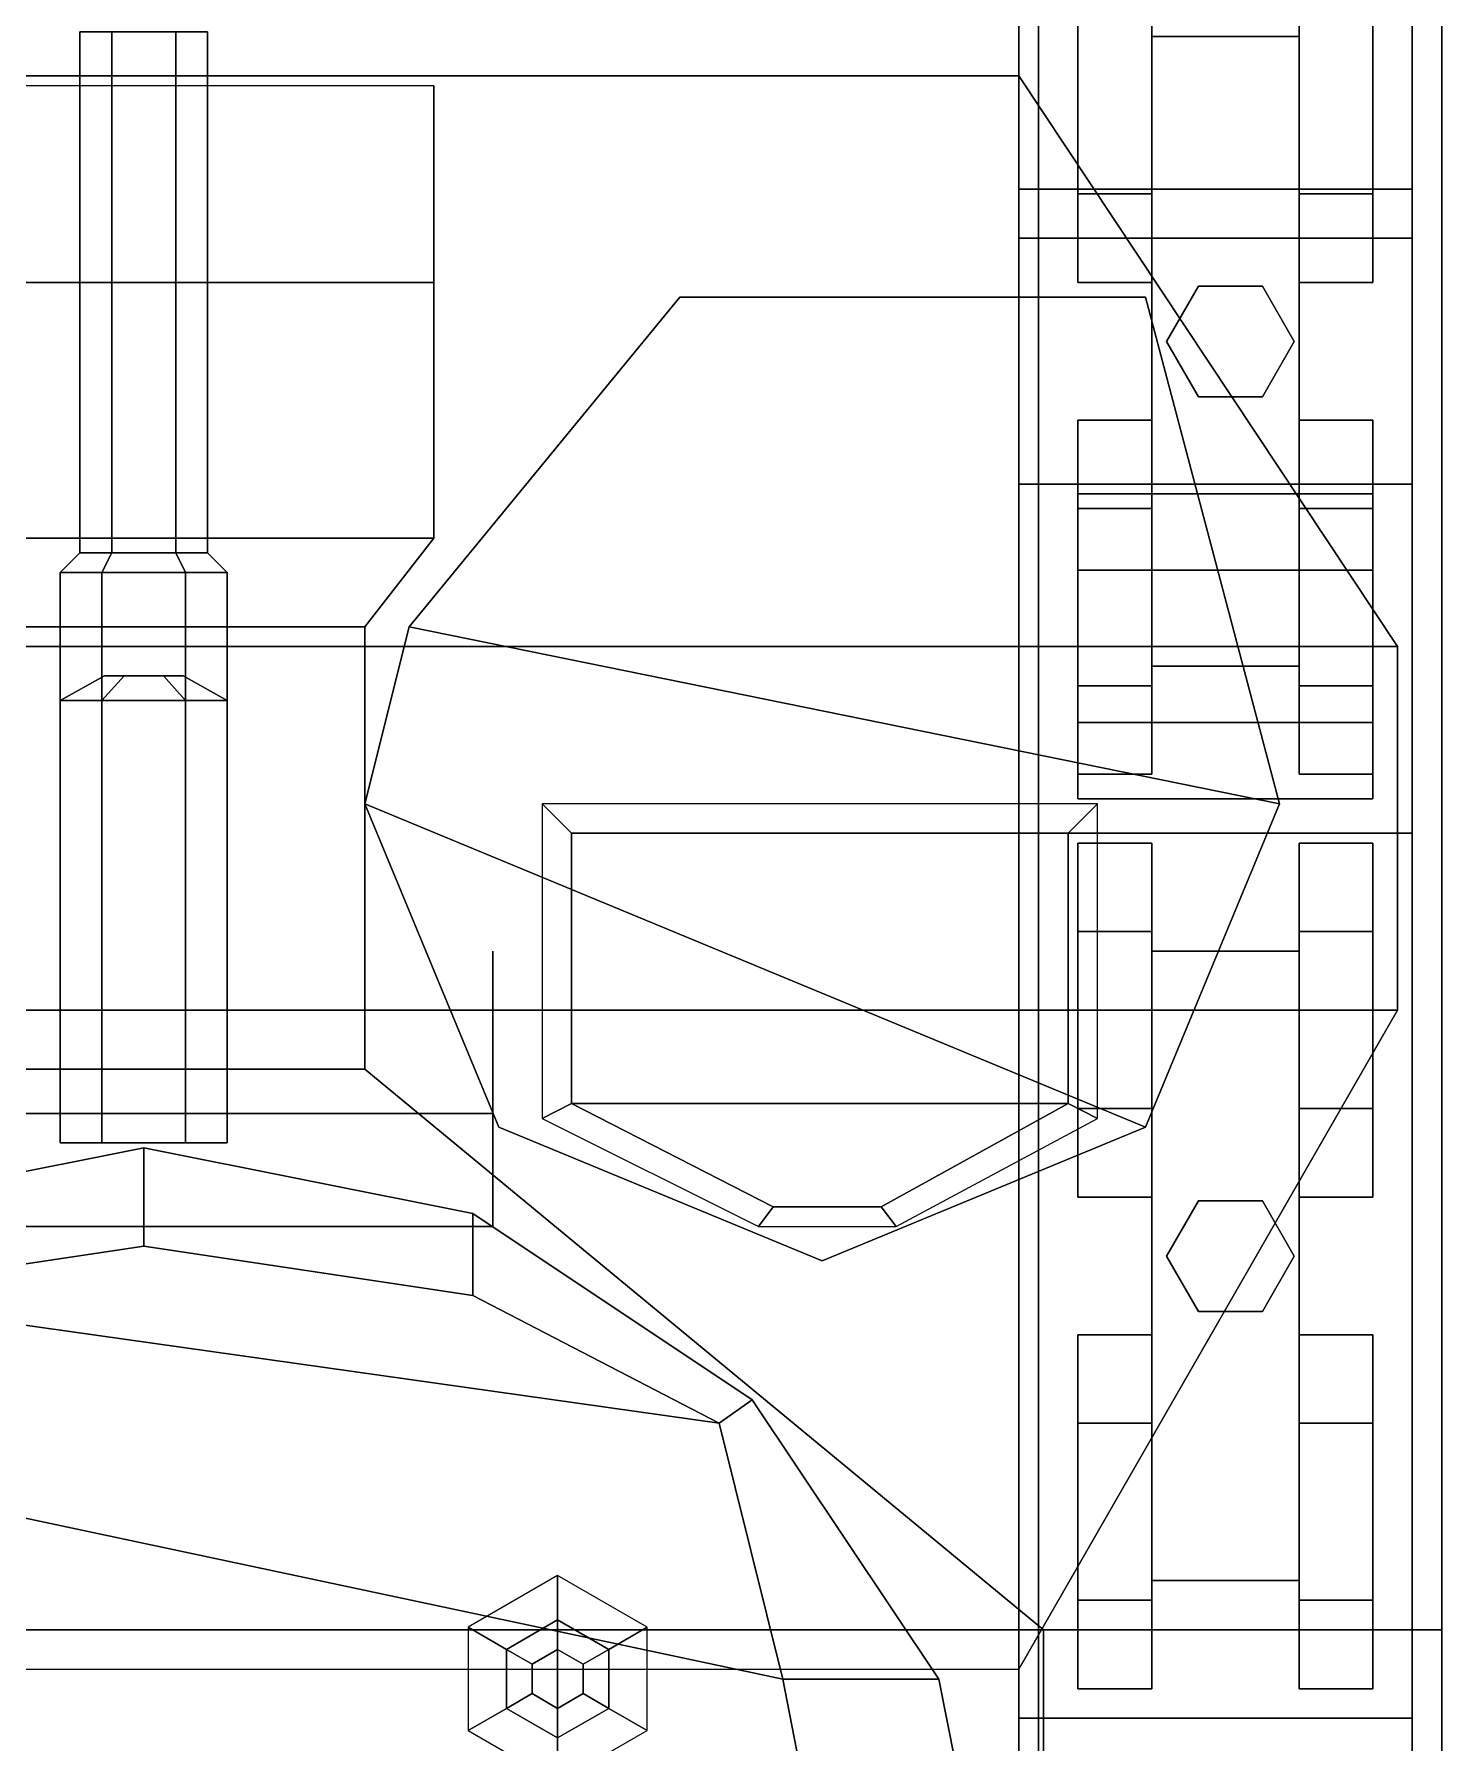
# Model space of a CAD drawing. Extents: x -1.32 to 1.32, y -3.69 to 3.69.
# Drawn here: x -0.111 to 1.32, y 0.95 to 2.687 of the extents above; entities that cross this region are included whole.
import ezdxf

# ---------------------------------------------------------------- set-up
doc = ezdxf.new("R2010")
doc.units = 0
doc.layers.get('0').update_dxf_attribs({"linetype": 'CONTINUOUS'})
for name, color, linetype in [('GUN', 1, 'CONTINUOUS'), ('MG_TURRET', 2, 'CONTINUOUS'), ('MUDGUARD', 3, 'CONTINUOUS'), ('SIDESHIELD', 4, 'CONTINUOUS'), ('SLEEVE', 1, 'CONTINUOUS'), ('SUSPENSION', 5, 'CONTINUOUS'), ('TRACKS', 5, 'CONTINUOUS'), ('TURRET', 2, 'CONTINUOUS'), ('WHEEL', 2, 'CONTINUOUS')]:
    doc.layers.add(name, color=color, linetype=linetype)

msp = doc.modelspace()

# ---------------------------------------------------------------- linework, layer by layer
for points in [[(-0.89, 3.365, 1.1), (-0.89, 2.645, 1.485), (0.89, 2.645, 1.485), (0.89, 3.365, 1.1)], [(0.89, 2.645, 1.485), (0.89, 2.645, 0.55), (0.89, 3.095, 0.55), (0.89, 3.365, 1.1)], [(0.89, 3.095, 0.55), (0.89, -2.845, 0.55), (-0.89, -2.845, 0.55), (-0.89, 3.095, 0.55)], [(-1.275, 2.065, 1.485), (1.275, 2.065, 1.485), (0.89, 2.645, 1.485), (-0.89, 2.645, 1.485)], [(0.89, 2.645, 1.485), (1.275, 2.065, 1.485), (1.275, 2.065, 1.4), (0.89, 2.645, 1.4)], [(1.275, 2.065, 1.4), (1.275, 1.695, 1.4), (0.89, 1.025, 1.4), (0.89, 2.645, 1.4)], [(0.89, 1.025, 1.4), (0.89, 1.025, 0.55), (0.89, 2.645, 0.55), (0.89, 2.645, 1.4)], [(-0.295, 2.435, 1.86), (0.295, 2.435, 1.86), (0.295, 2.635, 1.485), (-0.295, 2.635, 1.485)], [(0.295, 2.435, 1.86), (0.295, 2.175, 1.86), (0.295, 2.175, 1.485), (0.295, 2.635, 1.485)], [(-0.295, 2.175, 1.86), (0.295, 2.175, 1.86), (0.295, 2.435, 1.86), (-0.295, 2.435, 1.86)], [(-0.225, 2.085, 1.86), (0.225, 2.085, 1.86), (0.295, 2.175, 1.86), (-0.295, 2.175, 1.86)], [(0.295, 2.175, 1.86), (0.225, 2.085, 1.86), (0.225, 2.085, 1.485), (0.295, 2.175, 1.485)], [(-0.225, 1.635, 1.86), (0.225, 1.635, 1.86), (0.225, 2.085, 1.86), (-0.225, 2.085, 1.86)], [(0.225, 2.085, 1.86), (0.225, 1.635, 1.86), (0.225, 1.635, 1.485), (0.225, 2.085, 1.485)], [(-1.275, 1.695, 1.485), (1.275, 1.695, 1.485), (1.275, 2.065, 1.485), (-1.275, 2.065, 1.485)], [(1.275, 2.065, 1.485), (1.275, 1.695, 1.485), (1.275, 1.695, 1.4), (1.275, 2.065, 1.4)], [(-0.89, 1.025, 1.485), (0.89, 1.025, 1.485), (1.275, 1.695, 1.485), (-1.275, 1.695, 1.485)], [(1.275, 1.695, 1.485), (0.89, 1.025, 1.485), (0.89, 1.025, 1.4), (1.275, 1.695, 1.4)], [(-0.925, 1.065, 1.86), (0.915, 1.065, 1.86), (0.225, 1.635, 1.86), (-0.225, 1.635, 1.86)], [(0.225, 1.635, 1.86), (0.915, 1.065, 1.86), (0.915, 1.065, 1.485), (0.225, 1.635, 1.485)], [(-0.925, 0.695, 1.86), (0.915, 0.695, 1.86), (0.915, 1.065, 1.86), (-0.925, 1.065, 1.86)], [(0.915, 1.065, 1.86), (0.915, 0.695, 1.86), (0.915, 0.695, 1.41), (0.915, 1.065, 1.43)], [(0.89, -2.845, 1.25), (0.89, -2.845, 0.55), (0.89, 1.025, 0.55), (0.89, 1.025, 1.43)]]:
    msp.add_3dface(points)
at = {"layer": 'GUN'}
for points in [[(-0.0325, 2.16, 2.0987), (-0.065, 2.16, 2.155), (-0.065, 2.69, 2.155), (-0.0325, 2.69, 2.0987)], [(-0.065, 2.16, 2.155), (-0.0325, 2.16, 2.2113), (-0.0325, 2.69, 2.2113), (-0.065, 2.69, 2.155)], [(0.0325, 2.16, 2.0987), (-0.0325, 2.16, 2.0987), (-0.0325, 2.69, 2.0987), (0.0325, 2.69, 2.0987)], [(-0.0325, 2.16, 2.2113), (0.0325, 2.16, 2.2113), (0.0325, 2.69, 2.2113), (-0.0325, 2.69, 2.2113)], [(0.065, 2.16, 2.155), (0.0325, 2.16, 2.0987), (0.0325, 2.69, 2.0987), (0.065, 2.69, 2.155)], [(0.0325, 2.16, 2.2113), (0.065, 2.16, 2.155), (0.065, 2.69, 2.155), (0.0325, 2.69, 2.2113)], [(-0.0325, 2.16, 2.2113), (-0.065, 2.16, 2.155), (-0.085, 2.14, 2.155), (-0.0425, 2.14, 2.2286)], [(-0.065, 2.16, 2.155), (-0.0325, 2.16, 2.0987), (-0.0425, 2.14, 2.0814), (-0.085, 2.14, 2.155)], [(0.0325, 2.16, 2.2113), (-0.0325, 2.16, 2.2113), (-0.0425, 2.14, 2.2286), (0.0425, 2.14, 2.2286)], [(-0.0325, 2.16, 2.0987), (0.0325, 2.16, 2.0987), (0.0425, 2.14, 2.0814), (-0.0425, 2.14, 2.0814)], [(0.065, 2.16, 2.155), (0.0325, 2.16, 2.2113), (0.0425, 2.14, 2.2286), (0.085, 2.14, 2.155)], [(0.0325, 2.16, 2.0987), (0.065, 2.16, 2.155), (0.085, 2.14, 2.155), (0.0425, 2.14, 2.0814)], [(-0.0425, 1.56, 2.0814), (-0.085, 1.56, 2.155), (-0.085, 2.14, 2.155), (-0.0425, 2.14, 2.0814)], [(-0.085, 1.56, 2.155), (-0.0425, 1.56, 2.2286), (-0.0425, 2.14, 2.2286), (-0.085, 2.14, 2.155)], [(0.0425, 1.56, 2.0814), (-0.0425, 1.56, 2.0814), (-0.0425, 2.14, 2.0814), (0.0425, 2.14, 2.0814)], [(-0.0425, 1.56, 2.2286), (0.0425, 1.56, 2.2286), (0.0425, 2.14, 2.2286), (-0.0425, 2.14, 2.2286)], [(0.085, 1.56, 2.155), (0.0425, 1.56, 2.0814), (0.0425, 2.14, 2.0814), (0.085, 2.14, 2.155)], [(0.0425, 1.56, 2.2286), (0.085, 1.56, 2.155), (0.085, 2.14, 2.155), (0.0425, 2.14, 2.2286)]]:
    msp.add_3dface(points, dxfattribs=at)
at = {"layer": 'MG_TURRET'}
for points in [[(0.545, 2.42, 1.895), (0.27, 2.085, 1.935), (1.155, 1.905, 1.96), (1.0188, 2.42, 1.895)], [(0.545, 2.42, 1.485), (0.27, 2.085, 1.485), (0.27, 2.085, 1.935), (0.545, 2.42, 1.895)], [(1.0188, 2.42, 1.485), (0.545, 2.42, 1.485), (0.545, 2.42, 1.895), (1.0188, 2.42, 1.895)], [(1.155, 1.905, 1.485), (1.0188, 2.42, 1.485), (1.0188, 2.42, 1.895), (1.155, 1.905, 1.96)], [(0.27, 2.085, 1.935), (0.225, 1.905, 1.96), (1.0188, 1.5762, 1.96), (1.155, 1.905, 1.96)], [(0.27, 2.085, 1.485), (0.225, 1.905, 1.485), (0.225, 1.905, 1.96), (0.27, 2.085, 1.935)], [(0.225, 1.905, 1.96), (0.3612, 1.5762, 1.96), (0.69, 1.44, 1.96), (1.0188, 1.5762, 1.96)], [(0.225, 1.905, 1.485), (0.3612, 1.5762, 1.485), (0.3612, 1.5762, 1.96), (0.225, 1.905, 1.96)], [(0.97, 1.905, 1.96), (0.405, 1.905, 1.96), (0.435, 1.875, 2.01), (0.94, 1.875, 2.01)], [(0.405, 1.905, 1.96), (0.405, 1.585, 1.96), (0.435, 1.6, 2.01), (0.435, 1.875, 2.01)], [(0.94, 1.875, 2.01), (0.94, 1.6, 2.01), (0.97, 1.585, 1.96), (0.97, 1.905, 1.96)], [(1.0188, 1.5762, 1.485), (1.155, 1.905, 1.485), (1.155, 1.905, 1.96), (1.0188, 1.5762, 1.96)], [(0.435, 1.875, 2.01), (0.435, 1.6, 2.01), (0.94, 1.6, 2.01), (0.94, 1.875, 2.01)], [(0.405, 1.585, 1.96), (0.625, 1.475, 1.96), (0.64, 1.495, 2.01), (0.435, 1.6, 2.01)], [(0.435, 1.6, 2.01), (0.64, 1.495, 2.01), (0.75, 1.495, 2.01), (0.94, 1.6, 2.01)], [(0.94, 1.6, 2.01), (0.75, 1.495, 2.01), (0.765, 1.475, 1.96), (0.97, 1.585, 1.96)], [(0.3612, 1.5762, 1.485), (0.69, 1.44, 1.485), (0.69, 1.44, 1.96), (0.3612, 1.5762, 1.96)], [(0.69, 1.44, 1.485), (1.0188, 1.5762, 1.485), (1.0188, 1.5762, 1.96), (0.69, 1.44, 1.96)], [(0.75, 1.495, 2.01), (0.64, 1.495, 2.01), (0.625, 1.475, 1.96), (0.765, 1.475, 1.96)]]:
    msp.add_3dface(points, dxfattribs=at)
at = {"layer": 'MUDGUARD'}
for points in [[(0.89, 3.42, 1.43), (1.32, 3.42, 1.43), (1.32, 1.065, 1.43), (0.89, 1.065, 1.43)], [(1.32, 3.42, 1.43), (0.89, 3.42, 1.43), (0.89, 1.065, 1.43), (1.32, 1.065, 1.43)], [(0.89, 1.065, 1.43), (1.32, 1.065, 1.43), (1.32, -2.845, 1.25), (0.89, -2.845, 1.25)], [(1.32, 1.065, 1.43), (0.89, 1.065, 1.43), (0.89, -2.845, 1.25), (1.32, -2.845, 1.25)]]:
    msp.add_3dface(points, dxfattribs=at)
at = {"layer": 'SIDESHIELD'}
for points in [[(1.29, 2.5, 0.31), (1.29, 2.565, 0.38), (1.29, -2.51, 0.38), (1.29, -2.43, 0.31)], [(1.29, 2.565, 0.38), (1.29, 2.5, 0.31), (1.29, -2.43, 0.31), (1.29, -2.51, 0.38)], [(1.29, 2.565, 0.38), (1.29, 2.53, 0.56), (1.29, -2.465, 0.56), (1.29, -2.51, 0.38)], [(1.29, 2.53, 0.56), (1.29, 2.565, 0.38), (1.29, -2.51, 0.38), (1.29, -2.465, 0.56)], [(1.29, 2.48, 0.855), (1.29, 2.53, 0.56), (0.89, 2.53, 0.56), (0.89, 2.48, 0.855)], [(1.29, 2.53, 0.56), (1.29, -2.465, 0.56), (0.89, -2.465, 0.56), (0.89, 2.53, 0.56)], [(1.29, -2.395, 0.855), (1.29, -2.465, 0.56), (1.29, 2.53, 0.56), (1.29, 2.48, 0.855)], [(0.89, 2.48, 0.855), (0.89, -2.395, 0.855), (1.29, -2.395, 0.855), (1.29, 2.48, 0.855)], [(1.29, 2.48, 0.925), (1.29, 2.48, 0.855), (0.89, 2.48, 0.855), (0.89, 2.48, 1.11)], [(1.29, 2.23, 0.925), (1.29, 2.48, 0.925), (0.89, 2.48, 1.11), (0.89, 2.23, 1.11)], [(1.29, 2.23, 0.855), (1.29, 2.48, 0.855), (1.29, 2.48, 0.925), (1.29, 2.23, 0.925)], [(0.89, 2.23, 1.11), (0.89, 2.23, 0.855), (1.29, 2.23, 0.855), (1.29, 2.23, 0.925)], [(1.29, 0.975, 0.925), (1.29, 1.875, 0.925), (0.89, 1.875, 1.11), (0.89, 0.975, 1.1)], [(1.29, 1.875, 0.925), (1.29, 1.875, 0.855), (0.89, 1.875, 0.855), (0.89, 1.875, 1.11)], [(1.29, 0.975, 0.855), (1.29, 1.875, 0.855), (1.29, 1.875, 0.925), (1.29, 0.975, 0.925)], [(0.89, 0.975, 1.1), (0.89, 0.975, 0.855), (1.29, 0.975, 0.855), (1.29, 0.975, 0.925)]]:
    msp.add_3dface(points, dxfattribs=at)
at = {"layer": 'SLEEVE'}
for points in [[(-0.0425, 2.01, 2.2414), (-0.085, 2.01, 2.315), (-0.04, 2.035, 2.315), (-0.02, 2.035, 2.2804)], [(-0.085, 2.01, 2.315), (-0.0425, 2.01, 2.3886), (-0.02, 2.035, 2.3496), (-0.04, 2.035, 2.315)], [(0.0425, 2.01, 2.2414), (-0.0425, 2.01, 2.2414), (-0.02, 2.035, 2.2804), (0.02, 2.035, 2.2804)], [(-0.0425, 2.01, 2.3886), (0.0425, 2.01, 2.3886), (0.02, 2.035, 2.3496), (-0.02, 2.035, 2.3496)], [(-0.02, 2.035, 2.3496), (0.02, 2.035, 2.3496), (0.04, 2.035, 2.315), (-0.04, 2.035, 2.315)], [(-0.04, 2.035, 2.315), (0.04, 2.035, 2.315), (0.02, 2.035, 2.2804), (-0.02, 2.035, 2.2804)], [(0.085, 2.01, 2.315), (0.0425, 2.01, 2.2414), (0.02, 2.035, 2.2804), (0.04, 2.035, 2.315)], [(0.0425, 2.01, 2.3886), (0.085, 2.01, 2.315), (0.04, 2.035, 2.315), (0.02, 2.035, 2.3496)], [(-0.0425, 1.56, 2.2414), (-0.085, 1.56, 2.315), (-0.085, 2.01, 2.315), (-0.0425, 2.01, 2.2414)], [(-0.085, 1.56, 2.315), (-0.0425, 1.56, 2.3886), (-0.0425, 2.01, 2.3886), (-0.085, 2.01, 2.315)], [(0.0425, 1.56, 2.2414), (-0.0425, 1.56, 2.2414), (-0.0425, 2.01, 2.2414), (0.0425, 2.01, 2.2414)], [(-0.0425, 1.56, 2.3886), (0.0425, 1.56, 2.3886), (0.0425, 2.01, 2.3886), (-0.0425, 2.01, 2.3886)], [(0.085, 1.56, 2.315), (0.0425, 1.56, 2.2414), (0.0425, 2.01, 2.2414), (0.085, 2.01, 2.315)], [(0.0425, 1.56, 2.3886), (0.085, 1.56, 2.315), (0.085, 2.01, 2.315), (0.0425, 2.01, 2.3886)]]:
    msp.add_3dface(points, dxfattribs=at)
at = {"layer": 'SUSPENSION'}
for points in [[(1.175, 2.685, 0.24), (1.175, 2.685, 0.13), (1.025, 2.685, 0.13), (1.025, 2.685, 0.24)], [(1.025, 2.685, 0.13), (1.025, 2.045, 0.13), (1.025, 2.045, 0.24), (1.025, 2.685, 0.24)], [(1.175, 2.685, 0.13), (1.175, 2.045, 0.13), (1.025, 2.045, 0.13), (1.025, 2.685, 0.13)], [(1.025, 2.685, 0.24), (1.025, 2.045, 0.24), (1.175, 2.045, 0.24), (1.175, 2.685, 0.24)], [(1.175, 2.045, 0.24), (1.175, 2.045, 0.13), (1.175, 2.685, 0.13), (1.175, 2.685, 0.24)], [(1.0725, 2.4313, 0.24), (1.04, 2.375, 0.24), (1.04, 2.375, 0.56), (1.0725, 2.4313, 0.56)], [(1.1375, 2.4313, 0.24), (1.0725, 2.4313, 0.24), (1.0725, 2.4313, 0.56), (1.1375, 2.4313, 0.56)], [(1.17, 2.375, 0.24), (1.1375, 2.4313, 0.24), (1.1375, 2.4313, 0.56), (1.17, 2.375, 0.56)], [(1.04, 2.375, 0.24), (1.0725, 2.3187, 0.24), (1.0725, 2.3187, 0.56), (1.04, 2.375, 0.56)], [(1.1375, 2.3187, 0.24), (1.17, 2.375, 0.24), (1.17, 2.375, 0.56), (1.1375, 2.3187, 0.56)], [(1.0725, 2.3187, 0.24), (1.1375, 2.3187, 0.24), (1.1375, 2.3187, 0.56), (1.0725, 2.3187, 0.56)], [(1.025, 2.045, 0.24), (1.025, 2.045, 0.13), (1.175, 2.045, 0.13), (1.175, 2.045, 0.24)], [(1.025, 1.755, 0.24), (1.025, 1.115, 0.24), (1.175, 1.115, 0.24), (1.175, 1.755, 0.24)], [(1.175, 1.755, 0.13), (1.175, 1.115, 0.13), (1.025, 1.115, 0.13), (1.025, 1.755, 0.13)], [(1.025, 1.755, 0.13), (1.025, 1.115, 0.13), (1.025, 1.115, 0.24), (1.025, 1.755, 0.24)], [(1.175, 1.755, 0.24), (1.175, 1.755, 0.13), (1.025, 1.755, 0.13), (1.025, 1.755, 0.24)], [(1.175, 1.115, 0.24), (1.175, 1.115, 0.13), (1.175, 1.755, 0.13), (1.175, 1.755, 0.24)], [(1.0725, 1.5013, 0.24), (1.04, 1.445, 0.24), (1.04, 1.445, 0.56), (1.0725, 1.5013, 0.56)], [(1.1375, 1.5013, 0.24), (1.0725, 1.5013, 0.24), (1.0725, 1.5013, 0.56), (1.1375, 1.5013, 0.56)], [(1.17, 1.445, 0.24), (1.1375, 1.5013, 0.24), (1.1375, 1.5013, 0.56), (1.17, 1.445, 0.56)], [(1.04, 1.445, 0.24), (1.0725, 1.3887, 0.24), (1.0725, 1.3887, 0.56), (1.04, 1.445, 0.56)], [(1.1375, 1.3887, 0.24), (1.17, 1.445, 0.24), (1.17, 1.445, 0.56), (1.1375, 1.3887, 0.56)], [(1.0725, 1.3887, 0.24), (1.1375, 1.3887, 0.24), (1.1375, 1.3887, 0.56), (1.0725, 1.3887, 0.56)], [(1.025, 1.115, 0.24), (1.025, 1.115, 0.13), (1.175, 1.115, 0.13), (1.175, 1.115, 0.24)]]:
    msp.add_3dface(points, dxfattribs=at)
at = {"layer": 'TRACKS'}
for points in [[(0.91, 3.185, 1.34), (1.29, 3.185, 1.34), (1.29, -3.29, 1.185), (0.91, -3.29, 1.185)], [(1.29, 3.185, 1.34), (0.91, 3.185, 1.34), (0.91, -3.29, 1.185), (1.29, -3.29, 1.185)], [(1.29, -2.63), (0.91, -2.63), (0.91, 2.735), (1.29, 2.735)], [(0.91, -2.63), (1.29, -2.63), (1.29, 2.735), (0.91, 2.735)]]:
    msp.add_3dface(points, dxfattribs=at)
at = {"layer": 'TURRET'}
for points in [[(0.355, 1.59, 2.02), (0.355, 1.755, 2.02), (0.355, 1.755, 2.5), (0.355, 1.59, 2.5)], [(0.355, 1.755, 2.02), (0.355, 1.59, 2.02), (0.355, 1.59, 2.5), (0.355, 1.755, 2.5)], [(0.355, 1.59, 2.5), (0.355, 1.59, 2.02), (-0.355, 1.59, 2.02), (-0.355, 1.59, 2.5)], [(0.355, 1.59, 2.02), (0.355, 1.475, 2.02), (-0.355, 1.475, 2.02), (-0.355, 1.59, 2.02)], [(-0.355, 1.59, 2.5), (-0.355, 1.475, 2.5), (0.355, 1.475, 2.5), (0.355, 1.59, 2.5)], [(0.355, 1.475, 2.5), (0.355, 1.475, 2.02), (0.355, 1.59, 2.02), (0.355, 1.59, 2.5)], [(-0.3348, 1.4884, 2.525), (0, 1.555, 2.525), (0, 1.555, 1.86), (-0.3348, 1.4884, 1.86)], [(-0.3348, 1.405, 2.595), (0, 1.455, 2.595), (0, 1.555, 2.525), (-0.3348, 1.4884, 2.525)], [(0, 1.555, 2.525), (0.3348, 1.4884, 2.525), (0.3348, 1.4884, 1.86), (0, 1.555, 1.86)], [(0, 1.455, 2.595), (0.3348, 1.405, 2.595), (0.3348, 1.4884, 2.525), (0, 1.555, 2.525)], [(0.3348, 1.4884, 2.525), (0.6187, 1.2987, 2.525), (0.6187, 1.2987, 1.86), (0.3348, 1.4884, 1.86)], [(0.3348, 1.405, 2.595), (0.585, 1.275, 2.595), (0.6187, 1.2987, 2.525), (0.3348, 1.4884, 2.525)], [(0.3348, 1.405, 2.595), (0, 1.455, 2.595), (-0.3348, 1.405, 2.595), (0.585, 1.275, 2.595)], [(0.585, 1.275, 2.595), (-0.3348, 1.405, 2.595), (-0.575, 1.275, 2.595), (0.65, 1.0148, 2.595)], [(0.585, 1.275, 2.595), (0.65, 1.0148, 2.595), (0.8084, 1.0148, 2.525), (0.6187, 1.2987, 2.525)], [(0.6187, 1.2987, 2.525), (0.8084, 1.0148, 2.525), (0.8084, 1.0148, 1.86), (0.6187, 1.2987, 1.86)], [(0.65, 1.0148, 2.595), (-0.575, 1.275, 2.595), (-0.695, 1.0148, 2.595), (0.715, 0.68, 2.595)], [(0.4209, 1.12, 2.595), (0.33, 1.0675, 2.595), (0.369, 1.045, 2.685), (0.4209, 1.075, 2.685)], [(0.5119, 1.0675, 2.595), (0.4209, 1.12, 2.595), (0.4209, 1.075, 2.685), (0.4729, 1.045, 2.685)], [(0.33, 1.0675, 2.595), (0.33, 0.9625, 2.595), (0.369, 0.985, 2.685), (0.369, 1.045, 2.685)], [(0.4209, 1.075, 2.745), (0.369, 1.045, 2.745), (0.395, 1.03, 2.825), (0.4209, 1.045, 2.825)], [(0.4209, 1.075, 2.685), (0.369, 1.045, 2.685), (0.369, 1.045, 2.745), (0.4209, 1.075, 2.745)], [(0.4729, 1.045, 2.745), (0.4209, 1.075, 2.745), (0.4209, 1.045, 2.825), (0.4469, 1.03, 2.825)], [(0.4729, 1.045, 2.685), (0.4209, 1.075, 2.685), (0.4209, 1.075, 2.745), (0.4729, 1.045, 2.745)], [(0.5119, 0.9625, 2.595), (0.5119, 1.0675, 2.595), (0.4729, 1.045, 2.685), (0.4729, 0.985, 2.685)], [(0.369, 1.045, 2.745), (0.369, 0.985, 2.745), (0.395, 1, 2.825), (0.395, 1.03, 2.825)], [(0.369, 1.045, 2.685), (0.369, 0.985, 2.685), (0.369, 0.985, 2.745), (0.369, 1.045, 2.745)], [(0.395, 1.03, 2.825), (0.395, 1, 2.825), (0.4209, 0.985, 2.825), (0.4209, 1.045, 2.825)], [(0.4209, 1.045, 2.825), (0.4209, 0.985, 2.825), (0.4469, 1, 2.825), (0.4469, 1.03, 2.825)], [(0.4729, 0.985, 2.745), (0.4729, 1.045, 2.745), (0.4469, 1.03, 2.825), (0.4469, 1, 2.825)], [(0.4729, 0.985, 2.685), (0.4729, 1.045, 2.685), (0.4729, 1.045, 2.745), (0.4729, 0.985, 2.745)], [(0.715, 0.68, 2.595), (-0.695, 1.0148, 2.595), (-0.77, 0.68, 2.595), (0.65, 0.3452, 2.595)], [(0.65, 1.0148, 2.595), (0.715, 0.68, 2.595), (0.875, 0.68, 2.525), (0.8084, 1.0148, 2.525)], [(0.8084, 1.0148, 2.525), (0.875, 0.68, 2.525), (0.875, 0.68, 1.86), (0.8084, 1.0148, 1.86)], [(0.369, 0.985, 2.745), (0.4209, 0.955, 2.745), (0.4209, 0.985, 2.825), (0.395, 1, 2.825)], [(0.4209, 0.955, 2.745), (0.4729, 0.985, 2.745), (0.4469, 1, 2.825), (0.4209, 0.985, 2.825)], [(0.33, 0.9625, 2.595), (0.4209, 0.91, 2.595), (0.4209, 0.955, 2.685), (0.369, 0.985, 2.685)], [(0.369, 0.985, 2.685), (0.4209, 0.955, 2.685), (0.4209, 0.955, 2.745), (0.369, 0.985, 2.745)], [(0.4209, 0.91, 2.595), (0.5119, 0.9625, 2.595), (0.4729, 0.985, 2.685), (0.4209, 0.955, 2.685)], [(0.4209, 0.955, 2.685), (0.4729, 0.985, 2.685), (0.4729, 0.985, 2.745), (0.4209, 0.955, 2.745)]]:
    msp.add_3dface(points, dxfattribs=at)
at = {"layer": 'WHEEL'}
for points in [[(0.95, 2.525, 0.3409), (0.95, 2.705, 0.3409), (0.95, 2.795, 0.185), (0.95, 2.435, 0.185)], [(0.95, 2.435, 0.185), (0.95, 2.795, 0.185), (0.95, 2.705, 0.0291), (0.95, 2.525, 0.0291)], [(1.025, 2.435, 0.185), (1.025, 2.795, 0.185), (1.025, 2.705, 0.3409), (1.025, 2.525, 0.3409)], [(1.025, 2.525, 0.0291), (1.025, 2.705, 0.0291), (1.025, 2.795, 0.185), (1.025, 2.435, 0.185)], [(1.175, 2.525, 0.3409), (1.175, 2.705, 0.3409), (1.175, 2.795, 0.185), (1.175, 2.435, 0.185)], [(1.175, 2.435, 0.185), (1.175, 2.795, 0.185), (1.175, 2.705, 0.0291), (1.175, 2.525, 0.0291)], [(1.25, 2.435, 0.185), (1.25, 2.795, 0.185), (1.25, 2.705, 0.3409), (1.25, 2.525, 0.3409)], [(1.25, 2.525, 0.0291), (1.25, 2.705, 0.0291), (1.25, 2.795, 0.185), (1.25, 2.435, 0.185)], [(1.025, 2.705, 0.0291), (1.025, 2.525, 0.0291), (0.95, 2.525, 0.0291), (0.95, 2.705, 0.0291)], [(1.025, 2.525, 0.3409), (1.025, 2.705, 0.3409), (0.95, 2.705, 0.3409), (0.95, 2.525, 0.3409)], [(1.25, 2.705, 0.0291), (1.25, 2.525, 0.0291), (1.175, 2.525, 0.0291), (1.175, 2.705, 0.0291)], [(1.25, 2.525, 0.3409), (1.25, 2.705, 0.3409), (1.175, 2.705, 0.3409), (1.175, 2.525, 0.3409)], [(1.025, 2.435, 0.185), (1.025, 2.525, 0.3409), (0.95, 2.525, 0.3409), (0.95, 2.435, 0.185)], [(1.025, 2.525, 0.0291), (1.025, 2.435, 0.185), (0.95, 2.435, 0.185), (0.95, 2.525, 0.0291)], [(1.25, 2.435, 0.185), (1.25, 2.525, 0.3409), (1.175, 2.525, 0.3409), (1.175, 2.435, 0.185)], [(1.25, 2.525, 0.0291), (1.25, 2.435, 0.185), (1.175, 2.435, 0.185), (1.175, 2.525, 0.0291)], [(1.025, 2.205, 0.3409), (1.025, 2.295, 0.185), (0.95, 2.295, 0.185), (0.95, 2.205, 0.3409)], [(0.95, 2.025, 0.3409), (0.95, 2.205, 0.3409), (0.95, 2.295, 0.185), (0.95, 1.935, 0.185)], [(1.025, 2.295, 0.185), (1.025, 2.205, 0.0291), (0.95, 2.205, 0.0291), (0.95, 2.295, 0.185)], [(0.95, 1.935, 0.185), (0.95, 2.295, 0.185), (0.95, 2.205, 0.0291), (0.95, 2.025, 0.0291)], [(1.025, 1.935, 0.185), (1.025, 2.295, 0.185), (1.025, 2.205, 0.3409), (1.025, 2.025, 0.3409)], [(1.025, 2.025, 0.0291), (1.025, 2.205, 0.0291), (1.025, 2.295, 0.185), (1.025, 1.935, 0.185)], [(1.25, 2.205, 0.3409), (1.25, 2.295, 0.185), (1.175, 2.295, 0.185), (1.175, 2.205, 0.3409)], [(1.175, 2.025, 0.3409), (1.175, 2.205, 0.3409), (1.175, 2.295, 0.185), (1.175, 1.935, 0.185)], [(1.25, 2.295, 0.185), (1.25, 2.205, 0.0291), (1.175, 2.205, 0.0291), (1.175, 2.295, 0.185)], [(1.175, 1.935, 0.185), (1.175, 2.295, 0.185), (1.175, 2.205, 0.0291), (1.175, 2.025, 0.0291)], [(1.25, 1.935, 0.185), (1.25, 2.295, 0.185), (1.25, 2.205, 0.3409), (1.25, 2.025, 0.3409)], [(1.25, 2.025, 0.0291), (1.25, 2.205, 0.0291), (1.25, 2.295, 0.185), (1.25, 1.935, 0.185)], [(1.25, 2.1425, 1.2542), (1.25, 2.22, 1.12), (0.95, 2.22, 1.12), (0.95, 2.1425, 1.2542)], [(1.25, 2.22, 1.12), (1.25, 2.1425, 0.9858), (0.95, 2.1425, 0.9858), (0.95, 2.22, 1.12)], [(0.95, 1.9875, 0.9858), (0.95, 2.1425, 1.2542), (0.95, 2.22, 1.12), (0.95, 2.1425, 0.9858)], [(1.25, 1.91, 1.12), (1.25, 2.22, 1.12), (1.25, 2.1425, 1.2542), (1.25, 1.9875, 1.2542)], [(1.25, 1.9875, 0.9858), (1.25, 2.1425, 0.9858), (1.25, 2.22, 1.12), (1.25, 1.91, 1.12)], [(1.025, 2.205, 0.0291), (1.025, 2.025, 0.0291), (0.95, 2.025, 0.0291), (0.95, 2.205, 0.0291)], [(1.025, 2.025, 0.3409), (1.025, 2.205, 0.3409), (0.95, 2.205, 0.3409), (0.95, 2.025, 0.3409)], [(1.25, 2.205, 0.0291), (1.25, 2.025, 0.0291), (1.175, 2.025, 0.0291), (1.175, 2.205, 0.0291)], [(1.25, 2.025, 0.3409), (1.25, 2.205, 0.3409), (1.175, 2.205, 0.3409), (1.175, 2.025, 0.3409)], [(1.25, 1.9875, 1.2542), (1.25, 2.1425, 1.2542), (0.95, 2.1425, 1.2542), (0.95, 1.9875, 1.2542)], [(1.25, 2.1425, 0.9858), (1.25, 1.9875, 0.9858), (0.95, 1.9875, 0.9858), (0.95, 2.1425, 0.9858)], [(0.95, 1.91, 1.12), (0.95, 1.9875, 1.2542), (0.95, 2.1425, 1.2542), (0.95, 1.9875, 0.9858)], [(1.025, 1.935, 0.185), (1.025, 2.025, 0.3409), (0.95, 2.025, 0.3409), (0.95, 1.935, 0.185)], [(1.025, 2.025, 0.0291), (1.025, 1.935, 0.185), (0.95, 1.935, 0.185), (0.95, 2.025, 0.0291)], [(1.25, 1.935, 0.185), (1.25, 2.025, 0.3409), (1.175, 2.025, 0.3409), (1.175, 1.935, 0.185)], [(1.25, 2.025, 0.0291), (1.25, 1.935, 0.185), (1.175, 1.935, 0.185), (1.175, 2.025, 0.0291)], [(1.25, 1.91, 1.12), (1.25, 1.9875, 1.2542), (0.95, 1.9875, 1.2542), (0.95, 1.91, 1.12)], [(1.25, 1.9875, 0.9858), (1.25, 1.91, 1.12), (0.95, 1.91, 1.12), (0.95, 1.9875, 0.9858)], [(1.025, 1.775, 0.3409), (1.025, 1.865, 0.185), (0.95, 1.865, 0.185), (0.95, 1.775, 0.3409)], [(0.95, 1.595, 0.3409), (0.95, 1.775, 0.3409), (0.95, 1.865, 0.185), (0.95, 1.505, 0.185)], [(1.025, 1.865, 0.185), (1.025, 1.775, 0.0291), (0.95, 1.775, 0.0291), (0.95, 1.865, 0.185)], [(0.95, 1.505, 0.185), (0.95, 1.865, 0.185), (0.95, 1.775, 0.0291), (0.95, 1.595, 0.0291)], [(1.025, 1.505, 0.185), (1.025, 1.865, 0.185), (1.025, 1.775, 0.3409), (1.025, 1.595, 0.3409)], [(1.025, 1.595, 0.0291), (1.025, 1.775, 0.0291), (1.025, 1.865, 0.185), (1.025, 1.505, 0.185)], [(1.25, 1.775, 0.3409), (1.25, 1.865, 0.185), (1.175, 1.865, 0.185), (1.175, 1.775, 0.3409)], [(1.175, 1.595, 0.3409), (1.175, 1.775, 0.3409), (1.175, 1.865, 0.185), (1.175, 1.505, 0.185)], [(1.25, 1.865, 0.185), (1.25, 1.775, 0.0291), (1.175, 1.775, 0.0291), (1.175, 1.865, 0.185)], [(1.175, 1.505, 0.185), (1.175, 1.865, 0.185), (1.175, 1.775, 0.0291), (1.175, 1.595, 0.0291)], [(1.25, 1.505, 0.185), (1.25, 1.865, 0.185), (1.25, 1.775, 0.3409), (1.25, 1.595, 0.3409)], [(1.25, 1.595, 0.0291), (1.25, 1.775, 0.0291), (1.25, 1.865, 0.185), (1.25, 1.505, 0.185)], [(1.025, 1.775, 0.0291), (1.025, 1.595, 0.0291), (0.95, 1.595, 0.0291), (0.95, 1.775, 0.0291)], [(1.025, 1.595, 0.3409), (1.025, 1.775, 0.3409), (0.95, 1.775, 0.3409), (0.95, 1.595, 0.3409)], [(1.25, 1.775, 0.0291), (1.25, 1.595, 0.0291), (1.175, 1.595, 0.0291), (1.175, 1.775, 0.0291)], [(1.25, 1.595, 0.3409), (1.25, 1.775, 0.3409), (1.175, 1.775, 0.3409), (1.175, 1.595, 0.3409)], [(1.025, 1.505, 0.185), (1.025, 1.595, 0.3409), (0.95, 1.595, 0.3409), (0.95, 1.505, 0.185)], [(1.025, 1.595, 0.0291), (1.025, 1.505, 0.185), (0.95, 1.505, 0.185), (0.95, 1.595, 0.0291)], [(1.25, 1.505, 0.185), (1.25, 1.595, 0.3409), (1.175, 1.595, 0.3409), (1.175, 1.505, 0.185)], [(1.25, 1.595, 0.0291), (1.25, 1.505, 0.185), (1.175, 1.505, 0.185), (1.175, 1.595, 0.0291)], [(0.95, 1.095, 0.3409), (0.95, 1.275, 0.3409), (0.95, 1.365, 0.185), (0.95, 1.005, 0.185)], [(1.025, 1.275, 0.3409), (1.025, 1.365, 0.185), (0.95, 1.365, 0.185), (0.95, 1.275, 0.3409)], [(0.95, 1.005, 0.185), (0.95, 1.365, 0.185), (0.95, 1.275, 0.0291), (0.95, 1.095, 0.0291)], [(1.025, 1.365, 0.185), (1.025, 1.275, 0.0291), (0.95, 1.275, 0.0291), (0.95, 1.365, 0.185)], [(1.025, 1.005, 0.185), (1.025, 1.365, 0.185), (1.025, 1.275, 0.3409), (1.025, 1.095, 0.3409)], [(1.025, 1.095, 0.0291), (1.025, 1.275, 0.0291), (1.025, 1.365, 0.185), (1.025, 1.005, 0.185)], [(1.175, 1.095, 0.3409), (1.175, 1.275, 0.3409), (1.175, 1.365, 0.185), (1.175, 1.005, 0.185)], [(1.25, 1.275, 0.3409), (1.25, 1.365, 0.185), (1.175, 1.365, 0.185), (1.175, 1.275, 0.3409)], [(1.175, 1.005, 0.185), (1.175, 1.365, 0.185), (1.175, 1.275, 0.0291), (1.175, 1.095, 0.0291)], [(1.25, 1.365, 0.185), (1.25, 1.275, 0.0291), (1.175, 1.275, 0.0291), (1.175, 1.365, 0.185)], [(1.25, 1.005, 0.185), (1.25, 1.365, 0.185), (1.25, 1.275, 0.3409), (1.25, 1.095, 0.3409)], [(1.25, 1.095, 0.0291), (1.25, 1.275, 0.0291), (1.25, 1.365, 0.185), (1.25, 1.005, 0.185)], [(1.025, 1.275, 0.0291), (1.025, 1.095, 0.0291), (0.95, 1.095, 0.0291), (0.95, 1.275, 0.0291)], [(1.025, 1.095, 0.3409), (1.025, 1.275, 0.3409), (0.95, 1.275, 0.3409), (0.95, 1.095, 0.3409)], [(1.25, 1.275, 0.0291), (1.25, 1.095, 0.0291), (1.175, 1.095, 0.0291), (1.175, 1.275, 0.0291)], [(1.25, 1.095, 0.3409), (1.25, 1.275, 0.3409), (1.175, 1.275, 0.3409), (1.175, 1.095, 0.3409)], [(1.025, 1.005, 0.185), (1.025, 1.095, 0.3409), (0.95, 1.095, 0.3409), (0.95, 1.005, 0.185)], [(1.025, 1.095, 0.0291), (1.025, 1.005, 0.185), (0.95, 1.005, 0.185), (0.95, 1.095, 0.0291)], [(1.25, 1.005, 0.185), (1.25, 1.095, 0.3409), (1.175, 1.095, 0.3409), (1.175, 1.005, 0.185)], [(1.25, 1.095, 0.0291), (1.25, 1.005, 0.185), (1.175, 1.005, 0.185), (1.175, 1.095, 0.0291)]]:
    msp.add_3dface(points, dxfattribs=at)

doc.saveas('drawing.dxf')
